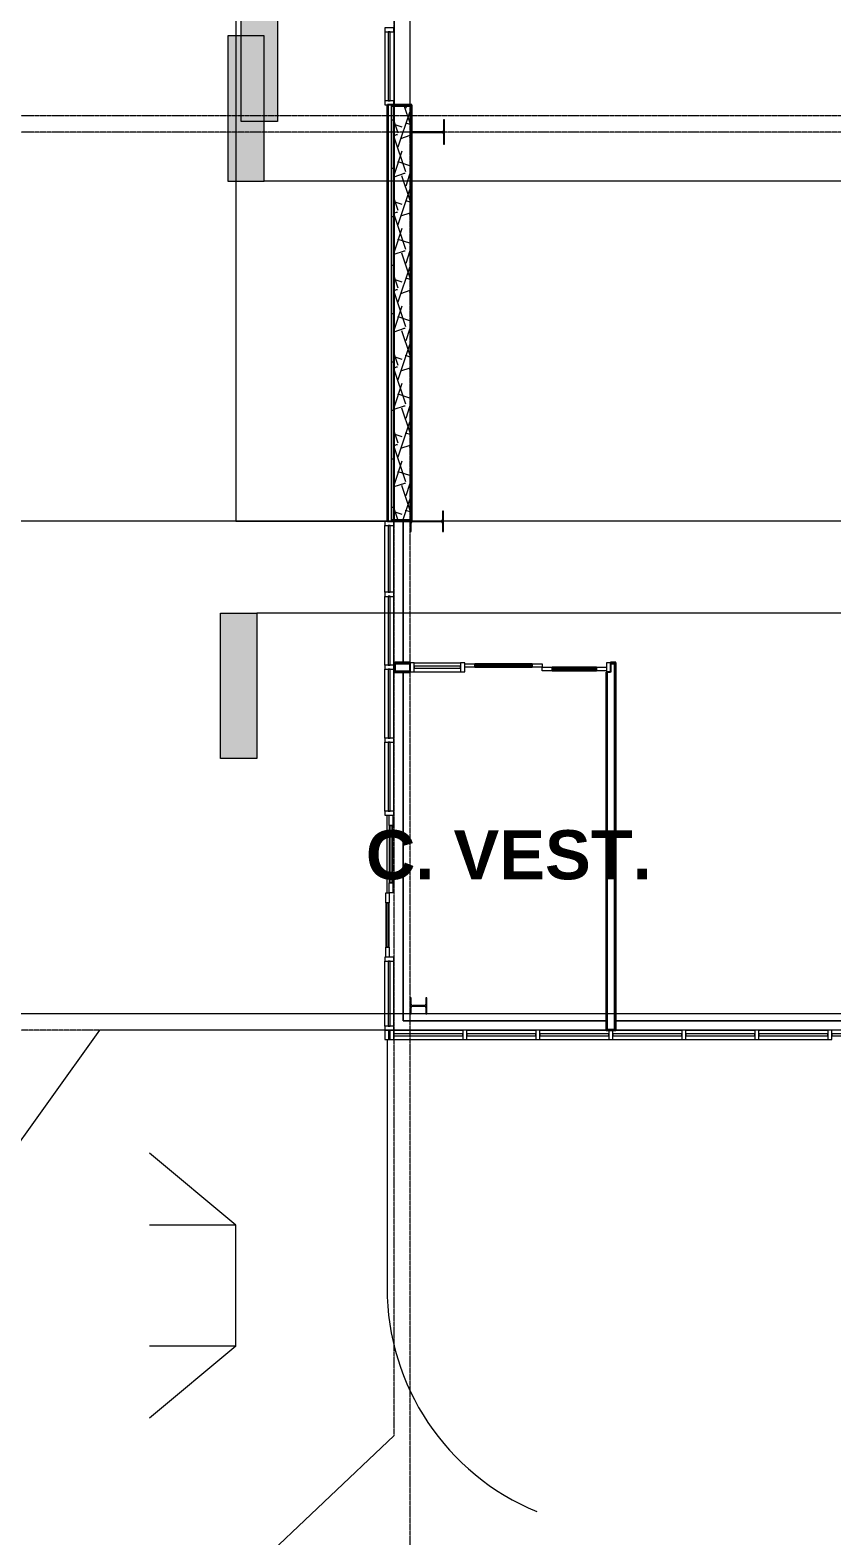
# Model space of a CAD drawing. Header units: inches. Extents: x 25557 to 33164, y -23509 to -20035.
# Drawn here: x 27814 to 28211, y -23046 to -22299 of the extents above; entities that cross this region are included whole.
import ezdxf

# ---------------------------------------------------------------- set-up
doc = ezdxf.new("R2010")
doc.units = ezdxf.units.IN
doc.header["$MEASUREMENT"] = 0
doc.linetypes.add('Grid Line 1_2_', pattern=[0.875, 0.5, -0.125, 0.125, -0.125])
for name, color, linetype, lineweight in [('A-DOOR', 31, 'Continuous', 9), ('A-FLOR', 192, 'Continuous', 9), ('A-GLAZ-CURT', 52, 'Continuous', 9), ('A-GLAZ-CWMG', 51, 'Continuous', 9), ('A-WALL', 113, 'Continuous', 25), ('A-WALL-PATT', 111, 'Continuous', 25), ('Conc', 7, 'Continuous', 9), ('EOP-PR', 4, 'Continuous', 9), ('G-ANNO-SYMB', 111, 'Continuous', 9), ('I-WALL', 2, 'Continuous', 9), ('L-SITE-WALL', 31, 'Continuous', 9), ('M-AREA-IDEN', 171, 'Continuous', 9), ('S-BEAM', 12, 'Continuous', 9), ('S-COLS', 52, 'Continuous', 9), ('S-GRID', 1, 'Continuous', 9)]:
    doc.layers.add(name, color=color, linetype=linetype, lineweight=lineweight)
doc.styles.add('Arial_B', font='arialbd.ttf', dxfattribs={"height": 24.354149})
pattern_1 = [(0, (5932.319, 0), (61.44, 15.36), [2.534, -43.546, 2.534, -43.546, -245.76]), (0, (5932.319, 0), (61.44, 15.36), [-92.16, 2.534, -89.626, 2.534, -43.546, -107.52]), (0, (5932.319, 0), (61.44, 15.36), [-230.4, 2.534, -28.186, 2.534, -74.266]), (120, (5955.359, 7.68), (-44.02215, 45.528601), [2.534, -43.546, 2.534, -43.546, -245.76]), (120, (5955.359, 7.68), (-44.02215, 45.528601), [-92.16, 2.534, -89.626, 2.534, -43.546, -107.52]), (120, (5955.359, 7.68), (-44.02215, 45.528601), [-230.4, 2.534, -28.186, 2.534, -74.266]), (240, (5963.039, 38.4), (-17.41785, -60.888601), [2.534, -43.546, 2.534, -43.546, -245.76]), (240, (5963.039, 38.4), (-17.41785, -60.888601), [-92.16, 2.534, -89.626, 2.534, -43.546, -107.52]), (240, (5963.039, 38.4), (-17.41785, -60.888601), [-230.4, 2.534, -28.186, 2.534, -74.266])]

# ---------------------------------------------------------------- blocks, each defined once
blk = doc.blocks.new('Struct_Xcel_Sports Complex_rvt-2-Overall Floor Plan')
at = {"layer": 'A-FLOR', "color": 7}
for p, q in [((22066.14, -22613.05), (22066.14, -22542.93)), ((22066.14, -22790.8), (22066.14, -22617.8)), ((22166.77, -22790.8), (22066.14, -22790.8)), ((22314.02, -22790.8), (22171.52, -22790.8))]:
    blk.add_line(p, q, dxfattribs=at)
at = {"layer": 'L-SITE-WALL', "color": 7}
for p, q in [((22058.14, -22543.18), (22058.14, -22336.55)), ((22066.14, -22542.93), (22066.14, -22613.05)), ((22066.14, -22617.8), (22066.14, -22790.8)), ((22058.14, -22727.24), (22058.14, -22688.8)), ((22066.14, -22790.8), (22166.77, -22790.8)), ((22171.52, -22790.8), (22314.02, -22790.8))]:
    blk.add_line(p, q, dxfattribs=at)
blk = doc.blocks.new('Girt_C - 8_D-1278968-Overall Floor Plan')
at = {"layer": 'S-BEAM'}
for p, q in [((22061.64, -21725.27), (22061.64, -22336.55)), ((22061.73, -21725.27), (22061.83, -21725.27)), ((22061.83, -21725.27), (22069.45, -21725.27)), ((22069.45, -21725.27), (22069.55, -21725.27)), ((22069.64, -21862.55), (22069.64, -21725.27)), ((22069.64, -22103.8), (22069.64, -21872.55)), ((22069.64, -22336.55), (22069.64, -22113.8))]:
    blk.add_line(p, q, dxfattribs=at)
blk = doc.blocks.new('W-Wide Flange-Column - B4_C-1278934-Overall Floor Plan')
at = {"layer": 'S-COLS'}
h = blk.add_hatch(dxfattribs=at)
h.set_pattern_fill('FP_17', color=256, style=0, pattern_type=2)
h.set_pattern_definition([(135, (-16850.983, -22073.765), (-19.00703, -19.00703), []), (135, (-16879.783, -22073.765), (-19.00703, -19.00703), [])])
h.paths.add_polyline_path([(4, 3.69), (4, 4.13), (-4, 4.13), (-4, 3.69), (-0.84, 3.69), (-0.35, 3.49), (-0.14, 3), (-0.14, -3), (-0.35, -3.49), (-0.84, -3.69), (-4, -3.69), (-4, -4.12), (4, -4.12), (4, -3.69), (0.84, -3.69), (0.35, -3.49), (0.14, -3), (0.14, 3), (0.35, 3.49), (0.84, 3.69)], flags=0)
at = {"layer": 'S-COLS', "lineweight": 15}
for p, q in [((4, 4.13), (-4, 4.13)), ((-4, 4.13), (-4, 3.69)), ((-4, 3.69), (-0.84, 3.69)), ((-0.14, 3), (-0.14, -3)), ((0.14, -3), (0.14, 3)), ((0.84, 3.69), (4, 3.69)), ((4, 3.69), (4, 4.13)), ((-0.84, -3.69), (-4, -3.69)), ((-4, -3.69), (-4, -4.12)), ((-4, -4.12), (4, -4.12)), ((4, -3.69), (0.84, -3.69)), ((4, -4.12), (4, -3.69))]:
    blk.add_line(p, q, dxfattribs=at)
for centre, start, end in [((-0.84, 3), 0, 90), ((0.84, 3), 90, 180), ((-0.84, -3), 270, 0), ((0.84, -3), 180, 270)]:
    blk.add_arc(centre, 0.691, start, end, dxfattribs=at)
blk = doc.blocks.new('W-Wide Flange-Column - B4_F-1278967-Overall Floor Plan')
at = {"layer": 'S-COLS'}
h = blk.add_hatch(dxfattribs=at)
h.set_pattern_fill('FP_19', color=256, style=0, pattern_type=2)
h.set_pattern_definition([(135, (-16610.733, -22077.89), (-19.00703, -19.00703), []), (135, (-16639.533, -22077.89), (-19.00703, -19.00703), [])])
h.paths.add_polyline_path([(5, 7.82), (5, 8.25), (-5, 8.25), (-5, 7.82), (-0.84, 7.82), (-0.35, 7.61), (-0.14, 7.12), (-0.14, -7.12), (-0.35, -7.61), (-0.84, -7.82), (-5, -7.82), (-5, -8.25), (5, -8.25), (5, -7.82), (0.84, -7.82), (0.35, -7.61), (0.14, -7.12), (0.14, 7.12), (0.35, 7.61), (0.84, 7.82)], flags=0)
at = {"layer": 'S-COLS', "lineweight": 15}
for p, q in [((5, 8.25), (-5, 8.25)), ((-5, 8.25), (-5, 7.82)), ((-5, 7.82), (-0.84, 7.82)), ((0.84, 7.82), (5, 7.82)), ((5, 7.82), (5, 8.25)), ((-0.14, 7.12), (-0.14, -7.12)), ((0.14, -7.12), (0.14, 7.12)), ((-0.84, -7.82), (-5, -7.82)), ((-5, -7.82), (-5, -8.25)), ((-5, -8.25), (5, -8.25)), ((5, -7.82), (0.84, -7.82)), ((5, -8.25), (5, -7.82))]:
    blk.add_line(p, q, dxfattribs=at)
for centre, start, end in [((-0.84, 7.12), 0, 90), ((0.84, 7.12), 90, 180), ((-0.84, -7.12), 270, 0), ((0.84, -7.12), 180, 270)]:
    blk.add_arc(centre, 0.691, start, end, dxfattribs=at)
blk = doc.blocks.new('Rectangular Mullion - Exterior 2_ x 4_5_-1142339-Overall Floor Plan')
at = {"layer": 'A-GLAZ-CWMG', "lineweight": 13}
for p, q in [((-2, 3), (0, 3)), ((-2, -1.5), (-2, 3)), ((0, 3), (0, -1.5)), ((0, -1.5), (-2, -1.5))]:
    blk.add_line(p, q, dxfattribs=at)
blk = doc.blocks.new('Rectangular Mullion - Exterior 2_ x 4_5_-1146635-Overall Floor Plan')
at = {"layer": 'A-GLAZ-CWMG', "lineweight": 13}
for p, q in [((0, 3), (-2, 3)), ((-2, 3), (-2, -1.5)), ((0, -1.5), (0, 3)), ((-2, -1.5), (0, -1.5))]:
    blk.add_line(p, q, dxfattribs=at)
blk = doc.blocks.new('System Panel - Glazed-frosted-1142378-Overall Floor Plan')
at = {"layer": 'A-GLAZ-CURT'}
for p, q in [((16.53125, -0.25), (-16.53125, -0.25)), ((-16.53125, -0.25), (-16.53125, -1.25)), ((-16.53125, -1.25), (16.53125, -1.25)), ((16.53125, -1.25), (16.53125, -0.25))]:
    blk.add_line(p, q, dxfattribs=at)
blk = doc.blocks.new('Rectangular Mullion - Exterior 2_ x 4_5_-1142379-Overall Floor Plan')
at = {"layer": 'A-GLAZ-CWMG', "lineweight": 13}
for p, q in [((-2, 3), (0, 3)), ((-2, -1.5), (-2, 3)), ((0, 3), (0, -1.5)), ((0, -1.5), (-2, -1.5))]:
    blk.add_line(p, q, dxfattribs=at)
blk = doc.blocks.new('System Panel - Glazed-frosted-1142383-Overall Floor Plan')
at = {"layer": 'A-GLAZ-CURT'}
for p, q in [((17.09375, -0.25), (-17.09375, -0.25)), ((-17.09375, -0.25), (-17.09375, -1.25)), ((-17.09375, -1.25), (17.09375, -1.25)), ((17.09375, -1.25), (17.09375, -0.25))]:
    blk.add_line(p, q, dxfattribs=at)
blk = doc.blocks.new('Rectangular Mullion - Exterior 2_ x 4_5_-769211-Overall Floor Plan')
at = {"layer": 'A-GLAZ-CWMG'}
for p, q in [((26281.52, -22759.18), (26281.52, -22724.99)), ((26286.02, -22759.18), (26286.02, -22724.99))]:
    blk.add_line(p, q, dxfattribs=at)
blk = doc.blocks.new('Rectangular Mullion - Exterior 2_ x 4_5_-827464-Overall Floor Plan')
at = {"layer": 'A-GLAZ-CWMG', "lineweight": 13}
for p, q in [((-1, 3), (1, 3)), ((-1, -1.5), (-1, 3)), ((1, 3), (1, -1.5)), ((1, -1.5), (-1, -1.5))]:
    blk.add_line(p, q, dxfattribs=at)
blk = doc.blocks.new('Rectangular Mullion - Exterior 2_ x 4_5_-V15-Overall Floor Plan')
at = {"layer": 'A-GLAZ-CWMG'}
for p, q in [((22206.33, -22795.43), (22240.52, -22795.43)), ((22206.33, -22799.93), (22240.52, -22799.93))]:
    blk.add_line(p, q, dxfattribs=at)
blk = doc.blocks.new('Rectangular Mullion - Exterior 2_ x 4_5_-1115231-Overall Floor Plan')
at = {"layer": 'A-GLAZ-CWMG', "lineweight": 13}
for p, q in [((-1, 3), (1, 3)), ((-1, -1.5), (-1, 3)), ((1, 3), (1, -1.5)), ((1, -1.5), (-1, -1.5))]:
    blk.add_line(p, q, dxfattribs=at)
blk = doc.blocks.new('Rectangular Mullion - Exterior 2_ x 4_5_-V16-Overall Floor Plan')
at = {"layer": 'A-GLAZ-CWMG'}
for p, q in [((22170.14, -22799.93), (22204.33, -22799.93)), ((22171.52, -22795.43), (22204.33, -22795.43))]:
    blk.add_line(p, q, dxfattribs=at)
blk = doc.blocks.new('System Panel - Exterior Glazing-827433-Overall Floor Plan')
at = {"layer": 'A-GLAZ-CURT'}
for p, q in [((17.09375, -0.25), (-17.09375, -0.25)), ((-17.09375, -0.25), (-17.09375, -1.25)), ((-17.09375, -1.25), (-17.09375, -0.25)), ((17.09375, -0.25), (-17.09375, -0.25)), ((-17.09375, -1.25), (17.09375, -1.25)), ((-17.09375, -1.25), (17.09375, -1.25)), ((17.09375, -1.25), (17.09375, -0.25)), ((17.09375, -0.25), (17.09375, -1.25))]:
    blk.add_line(p, q, dxfattribs=at)
blk = doc.blocks.new('Rectangular Mullion - Exterior 2_ x 4_5_-769200-Overall Floor Plan')
at = {"layer": 'A-GLAZ-CWMG'}
for p, q in [((24100.14, -22795.43), (24132.95, -22795.43)), ((24100.14, -22799.93), (24134.33, -22799.93))]:
    blk.add_line(p, q, dxfattribs=at)
blk = doc.blocks.new('System Panel - Exterior Glazing-1142345-Overall Floor Plan')
at = {"layer": 'A-GLAZ-CURT'}
for p, q in [((16.53125, 1.25), (-16.53125, 1.25)), ((-16.53125, 1.25), (-16.53125, 0.25)), ((-16.53125, 0.25), (-16.53125, 1.25)), ((16.53125, 1.25), (-16.53125, 1.25)), ((-16.53125, 0.25), (16.53125, 0.25)), ((-16.53125, 0.25), (16.53125, 0.25)), ((16.53125, 0.25), (16.53125, 1.25)), ((16.53125, 1.25), (16.53125, 0.25))]:
    blk.add_line(p, q, dxfattribs=at)
blk = doc.blocks.new('Rectangular Mullion - Exterior 2_ x 4_5_-1135311-Overall Floor Plan')
at = {"layer": 'A-GLAZ-CWMG'}
for p, q in [((26123.39, -22752.24), (26123.39, -22785.3)), ((26127.89, -22752.24), (26127.89, -22785.3))]:
    blk.add_line(p, q, dxfattribs=at)
blk = doc.blocks.new('Rectangular Mullion - Exterior 2_ x 4_5_-1142387-Overall Floor Plan')
at = {"layer": 'A-GLAZ-CWMG', "lineweight": 13}
for p, q in [((-2, 1.5), (0, 1.5)), ((-2, -3), (-2, 1.5)), ((0, 1.5), (0, -3)), ((0, -3), (-2, -3))]:
    blk.add_line(p, q, dxfattribs=at)
blk = doc.blocks.new('Rectangular Mullion - Exterior 2_ x 4_5_-1142372-Overall Floor Plan')
at = {"layer": 'A-GLAZ-CWMG', "lineweight": 13}
for p, q in [((0, 1.5), (-2, 1.5)), ((-2, 1.5), (-2, -3)), ((0, -3), (0, 1.5)), ((-2, -3), (0, -3))]:
    blk.add_line(p, q, dxfattribs=at)
blk = doc.blocks.new('System Panel - Exterior Glazing-827454-Overall Floor Plan')
at = {"layer": 'A-GLAZ-CURT'}
for p, q in [((17.09375, 1.25), (-17.09375, 1.25)), ((-17.09375, 1.25), (-17.09375, 0.25)), ((-17.09375, 0.25), (-17.09375, 1.25)), ((17.09375, 1.25), (-17.09375, 1.25)), ((-17.09375, 0.25), (17.09375, 0.25)), ((-17.09375, 0.25), (17.09375, 0.25)), ((17.09375, 0.25), (17.09375, 1.25)), ((17.09375, 1.25), (17.09375, 0.25))]:
    blk.add_line(p, q, dxfattribs=at)
blk = doc.blocks.new('Rectangular Mullion - Exterior 2_ x 4_5_-V35-Overall Floor Plan')
at = {"layer": 'A-GLAZ-CWMG'}
for p, q in [((22057.02, -22614.43), (22057.02, -22580.24)), ((22061.52, -22613.05), (22061.52, -22580.24))]:
    blk.add_line(p, q, dxfattribs=at)
blk = doc.blocks.new('Rectangular Mullion - Exterior 2_ x 4_5_-827470-Overall Floor Plan')
at = {"layer": 'A-GLAZ-CWMG', "lineweight": 13}
for p, q in [((-1, 1.5), (1, 1.5)), ((-1, -3), (-1, 1.5)), ((1, 1.5), (1, -3)), ((1, -3), (-1, -3))]:
    blk.add_line(p, q, dxfattribs=at)
blk = doc.blocks.new('Rectangular Mullion - Exterior 2_ x 4_5_-1135280-Overall Floor Plan')
at = {"layer": 'A-GLAZ-CWMG'}
for p, q in [((26160.83, -22799.93), (26126.64, -22799.93)), ((26160.83, -22795.43), (26128.02, -22795.43))]:
    blk.add_line(p, q, dxfattribs=at)
blk = doc.blocks.new('Rectangular Mullion - Exterior 2_ x 4_5_-1142343-Overall Floor Plan')
at = {"layer": 'A-GLAZ-CWMG', "lineweight": 13}
for p, q in [((-1, 1.5), (1, 1.5)), ((-1, -3), (-1, 1.5)), ((1, 1.5), (1, -3)), ((1, -3), (-1, -3))]:
    blk.add_line(p, q, dxfattribs=at)
blk = doc.blocks.new('Rectangular Mullion - Exterior 2_ x 4_5_-1135330-Overall Floor Plan')
at = {"layer": 'A-GLAZ-CWMG'}
for p, q in [((22057.02, -22686.8), (22057.02, -22652.62)), ((22061.52, -22686.8), (22061.52, -22652.62))]:
    blk.add_line(p, q, dxfattribs=at)
blk = doc.blocks.new('Sliding Door - one-1327198-Overall Floor Plan')
at = {"layer": 'A-DOOR'}
for p, q in [((-35.19, 2.5), (-30.19, 2.5)), ((-30.19, 0.75), (-35.19, 0.75)), ((-30.19, 2.5), (-30.19, 0.75)), ((-1.75, 2.5), (-30.19, 2.5)), ((-30.19, 1.25), (-30.19, 2)), ((-30.19, 2), (-1.75, 2)), ((-1.75, 1.25), (-30.19, 1.25)), ((-30.19, 0.75), (-1.75, 0.75)), ((-1.75, 2.5), (3.25, 2.5)), ((-1.75, 0.75), (-1.75, 2.5)), ((-1.75, 2), (-1.75, 1.25)), ((3.25, 0.75), (-1.75, 0.75)), ((3.25, 2.5), (3.25, 0.75)), ((3.25, -1), (3.25, 0.75)), ((3.25, 0.75), (8.25, 0.75)), ((8.25, 0.75), (8.25, -1)), ((30.19, 0.75), (8.25, 0.75)), ((8.25, -0.5), (8.25, 0.25)), ((8.25, 0.25), (30.19, 0.25)), ((30.19, -1), (30.19, 0.75)), ((30.19, 0.75), (35.19, 0.75)), ((30.19, 0.25), (30.19, -0.5)), ((8.25, -1), (3.25, -1)), ((30.19, -0.5), (8.25, -0.5)), ((8.25, -1), (30.19, -1)), ((35.19, -1), (30.19, -1))]:
    blk.add_line(p, q, dxfattribs=at)
blk = doc.blocks.new('System Panel - Exterior Glazing-1142391-Overall Floor Plan')
at = {"layer": 'A-GLAZ-CURT'}
for p, q in [((16.13, 1.25), (-16.13, 1.25)), ((-16.13, 1.25), (-16.13, 0.25)), ((-16.13, 0.25), (-16.13, 1.25)), ((16.13, 1.25), (-16.13, 1.25)), ((-16.13, 0.25), (16.13, 0.25)), ((-16.13, 0.25), (16.13, 0.25)), ((16.13, 0.25), (16.13, 1.25)), ((16.13, 1.25), (16.13, 0.25))]:
    blk.add_line(p, q, dxfattribs=at)
blk = doc.blocks.new('Rectangular Mullion - Exterior 2_ x 4_5_-1135332-Overall Floor Plan')
at = {"layer": 'A-GLAZ-CWMG'}
for p, q in [((22057.02, -22793.43), (22057.02, -22761.18)), ((22061.52, -22793.43), (22061.52, -22761.18))]:
    blk.add_line(p, q, dxfattribs=at)
blk = doc.blocks.new('Rectangular Mullion - Exterior 2_ x 4_5_-1146372-Overall Floor Plan')
at = {"layer": 'A-GLAZ-CWMG'}
blk.add_line((22059.02, -22799.93), (22059.58, -22799.93), dxfattribs=at)
blk = doc.blocks.new('Rectangular Mullion - Exterior 2_ x 4_5_-V68-Overall Floor Plan')
at = {"layer": 'A-GLAZ-CWMG'}
for p, q in [((22057.02, -22300.37), (22057.02, -22334.55)), ((22061.52, -22300.37), (22061.52, -22334.55))]:
    blk.add_line(p, q, dxfattribs=at)
blk = doc.blocks.new('Sliding Door - one-1327540-Overall Floor Plan')
at = {"layer": 'A-DOOR'}
for p, q in [((-35.19, 2.5), (-30.19, 2.5)), ((-30.19, 0.75), (-35.19, 0.75)), ((-30.19, 2.5), (-30.19, 0.75)), ((-1.75, 2.5), (-30.19, 2.5)), ((-30.19, 1.25), (-30.19, 2)), ((-30.19, 2), (-1.75, 2)), ((-1.75, 1.25), (-30.19, 1.25)), ((-30.19, 0.75), (-1.75, 0.75)), ((-1.75, 2.5), (3.25, 2.5)), ((-1.75, 0.75), (-1.75, 2.5)), ((-1.75, 2), (-1.75, 1.25)), ((3.25, 0.75), (-1.75, 0.75)), ((3.25, 2.5), (3.25, 0.75)), ((3.25, -1), (3.25, 0.75)), ((3.25, 0.75), (8.25, 0.75)), ((8.25, 0.75), (8.25, -1)), ((30.19, 0.75), (8.25, 0.75)), ((8.25, -0.5), (8.25, 0.25)), ((8.25, 0.25), (30.19, 0.25)), ((30.19, -1), (30.19, 0.75)), ((30.19, 0.75), (35.19, 0.75)), ((30.19, 0.25), (30.19, -0.5)), ((8.25, -1), (3.25, -1)), ((30.19, -0.5), (8.25, -0.5)), ((8.25, -1), (30.19, -1)), ((35.19, -1), (30.19, -1))]:
    blk.add_line(p, q, dxfattribs=at)
blk = doc.blocks.new('System Panel - Exterior Glazing-1327541-Overall Floor Plan')
at = {"layer": 'A-GLAZ-CURT'}
for p, q in [((11.5, -0.25), (-11.5, -0.25)), ((-11.5, -0.25), (-11.5, -1.25)), ((-11.5, -1.25), (-11.5, -0.25)), ((11.5, -0.25), (-11.5, -0.25)), ((-11.5, -1.25), (11.5, -1.25)), ((-11.5, -1.25), (11.5, -1.25)), ((11.5, -1.25), (11.5, -0.25)), ((11.5, -0.25), (11.5, -1.25))]:
    blk.add_line(p, q, dxfattribs=at)
blk = doc.blocks.new('Rectangular Mullion - Exterior 2_ x 4_5_-1327537-Overall Floor Plan')
at = {"layer": 'A-GLAZ-CWMG'}
for p, q in [((22071.64, -22613.18), (22094.64, -22613.18)), ((22071.64, -22617.68), (22094.64, -22617.68))]:
    blk.add_line(p, q, dxfattribs=at)
blk = doc.blocks.new('Rectangular Mullion - Exterior 2_ x 4_5_-1142494-Overall Floor Plan')
at = {"layer": 'A-GLAZ-CWMG', "lineweight": 13}
for p, q in [((-2, 3), (0, 3)), ((-2, -1.5), (-2, 3)), ((0, 3), (0, -1.5)), ((0, -1.5), (-2, -1.5))]:
    blk.add_line(p, q, dxfattribs=at)
blk = doc.blocks.new('Rectangular Mullion - Exterior 2_ x 4_5_-1327247-Overall Floor Plan')
at = {"layer": 'A-GLAZ-CWMG', "lineweight": 13}
for p, q in [((0, 3), (-2, 3)), ((-2, 3), (-2, -1.5)), ((0, -1.5), (0, 3)), ((-2, -1.5), (0, -1.5))]:
    blk.add_line(p, q, dxfattribs=at)
blk = doc.blocks.new('Section - 3_32_ x 3_8_-18514-Overall Floor Plan')
at = {"layer": 'G-ANNO-SYMB'}
blk.add_hatch(color=256, dxfattribs=at).paths.add_polyline_path([(0, 0.375), (0, 0), (-0.09375, 0), (-0.09375, 0.375)], flags=0)
for p, q in [((0, 0.375), (-0.09375, 0.375)), ((-0.09375, 0.375), (-0.09375, 0)), ((0, 0), (0, 0.375)), ((-0.09375, 0), (0, 0))]:
    blk.add_line(p, q, dxfattribs=at)

msp = doc.modelspace()

# ---------------------------------------------------------------- hatches: boundary and pattern name
at = {"layer": 'A-WALL-PATT', "lineweight": 9}
h = msp.add_hatch(dxfattribs=at)
h.set_pattern_fill('FP_18', color=256, style=0, pattern_type=2)
h.set_pattern_definition([(0, (5932.32, 0), (0, 24), []), (90, (5932.32, 0), (-24, 1e-15), [])])
h.paths.add_polyline_path([(27992.46, -22542.18), (27993.46, -22542.18), (27993.46, -22337.3), (27992.46, -22337.3), (27992.46, -22414.15)], flags=0)
h = msp.add_hatch(dxfattribs=at)
h.set_pattern_fill('FP_16', color=256, style=0, pattern_type=2)
h.set_pattern_definition([(161.57, (5933.279, 0.96), (-7.6802237, -0.0009796), [0, -54.643, 6.067, 0]), (18.43, (5931.359, 0.96), (-7.6802237, 0.0009796), [0, -54.643, 6.067, 0]), (108.43, (5933.279, 0.96), (3.8382953, -19.20136532), [18.211, -42.499]), (71.57, (5931.359, 0.96), (3.8382953, 19.20136532), [18.211, -42.499])])
h.paths.add_polyline_path([(27993.96, -22542.18), (28001.96, -22542.18), (28001.96, -22337.3), (27993.96, -22337.3), (27993.96, -22538.05)], flags=0)
h = msp.add_hatch(dxfattribs=at)
h.set_pattern_fill('FP_15', color=256, style=0, pattern_type=2)
h.set_pattern_definition(pattern_1)
h.paths.add_polyline_path([(28099.71, -22795.43), (28103.83, -22795.43), (28103.83, -22613.68), (28103.21, -22613.68), (28103.21, -22794.8), (28099.71, -22794.8)], flags=0)
h = msp.add_hatch(dxfattribs=at)
h.set_pattern_fill('FP_15', color=256, style=0, pattern_type=2)
h.set_pattern_definition(pattern_1)
h.paths.add_polyline_path([(28099.08, -22795.43), (28099.71, -22795.43), (28099.71, -22617.8), (28099.08, -22617.8), (28099.08, -22724.02)], flags=0)
at = {"layer": 'S-COLS'}
h = msp.add_hatch(dxfattribs=at)
h.set_pattern_fill('FP_13', color=256, style=0, pattern_type=2)
h.set_pattern_definition([(45, (5932.32, 0), (-19.00703, 19.00703), []), (45, (5932.32, 28.8), (-19.00703, 19.00703), [])])
h.paths.add_polyline_path([(28018.96, -22356.05), (28018.96, -22344.05), (28018.53, -22344.05), (28018.53, -22349.22), (28018.32, -22349.71), (28017.83, -22349.91), (28003.08, -22349.91), (28002.6, -22349.71), (28002.39, -22349.22), (28002.39, -22344.05), (28001.96, -22344.05), (28001.96, -22356.05), (28002.39, -22356.05), (28002.39, -22350.89), (28002.6, -22350.4), (28003.08, -22350.2), (28017.83, -22350.2), (28018.32, -22350.4), (28018.53, -22350.89), (28018.53, -22356.05)], flags=0)

# ---------------------------------------------------------------- linework, layer by layer
at = {"layer": 'A-WALL', "lineweight": 9}
for p, q in [((27990.96, -22336.55), (27990.96, -22542.93)), ((27992.46, -22336.55), (27992.46, -22542.93)), ((28001.96, -22337.3), (27992.46, -22337.3)), ((27993.46, -22337.3), (27993.46, -22542.18)), ((27993.96, -22337.3), (27993.96, -22542.18)), ((28001.96, -22337.3), (28001.96, -22538.05)), ((27992.46, -22542.18), (28001.96, -22542.18)), ((27994.46, -22613.68), (27994.46, -22617.18)), ((27994.46, -22613.68), (28001.96, -22613.68)), ((28101.33, -22613.68), (28103.21, -22613.68)), ((28103.21, -22794.8), (28103.21, -22613.68)), ((27994.46, -22617.18), (28001.96, -22617.18)), ((28099.71, -22794.8), (28099.71, -22617.8)), ((28099.71, -22794.8), (28103.21, -22794.8))]:
    msp.add_line(p, q, dxfattribs=at)
at = {"layer": 'Conc'}
for p, q in [((27915.55, -21722.93), (27915.55, -22542.93)), ((27915.55, -22542.93), (27990.46, -22542.93)), ((27990.46, -22799.93), (27990.46, -22923.09))]:
    msp.add_line(p, q, dxfattribs=at)
msp.add_arc((28110.46, -22923.09), 120, 180, 247.57114, dxfattribs=at)
at = {"layer": 'EOP-PR'}
for p, q in [((27915.55, -22892.07), (27872.71, -22856.37)), ((27915.55, -22892.07), (27872.71, -22892.07)), ((27915.55, -22952.07), (27915.55, -22892.07)), ((27915.55, -22952.07), (27872.71, -22987.77)), ((27915.55, -22952.07), (27872.71, -22952.07))]:
    msp.add_line(p, q, dxfattribs=at)
at = {"layer": 'G-ANNO-SYMB'}
for p, q in [((32245.84, -22374.36), (27929.61, -22374.36)), ((32242.21, -22588.63), (27925.98, -22588.63))]:
    msp.add_line(p, q, dxfattribs=at)
at = {"layer": 'I-WALL', "lineweight": 25}
for p, q in [((28001.96, -22613.05), (27993.83, -22613.05)), ((27993.83, -22613.05), (27993.83, -22617.8)), ((28001.96, -22617.8), (28001.96, -22613.05)), ((28103.83, -22613.05), (28101.33, -22613.05)), ((28101.33, -22613.05), (28101.33, -22617.8)), ((28103.83, -22795.43), (28103.83, -22613.05)), ((27993.83, -22617.8), (28001.96, -22617.8)), ((28099.08, -22617.8), (28099.08, -22795.43)), ((28101.33, -22617.8), (28099.08, -22617.8)), ((28099.08, -22795.43), (28103.83, -22795.43))]:
    msp.add_line(p, q, dxfattribs=at)
at = {"layer": 'L-SITE-WALL', "lineweight": 25}
for p, q in [((28002.71, -22336.55), (27990.65, -22336.55)), ((27990.65, -22336.55), (27990.65, -22542.93)), ((28002.71, -22542.75), (28002.71, -22336.55)), ((27990.65, -22542.93), (28001.96, -22542.93))]:
    msp.add_line(p, q, dxfattribs=at)
at = {"layer": 'S-COLS', "lineweight": 15}
for p, q in [((28002.39, -22344.05), (28001.96, -22344.05)), ((28001.96, -22344.05), (28001.96, -22356.05)), ((28002.39, -22349.22), (28002.39, -22344.05)), ((28018.96, -22344.05), (28018.53, -22344.05)), ((28018.53, -22344.05), (28018.53, -22349.22)), ((28018.96, -22356.05), (28018.96, -22344.05)), ((28002.39, -22356.05), (28002.39, -22350.89)), ((28017.83, -22349.91), (28003.08, -22349.91)), ((28003.08, -22350.2), (28017.83, -22350.2)), ((28018.53, -22350.89), (28018.53, -22356.05)), ((28001.96, -22356.05), (28002.39, -22356.05)), ((28018.53, -22356.05), (28018.96, -22356.05))]:
    msp.add_line(p, q, dxfattribs=at)
for centre, start, end in [((28003.08, -22349.22), 180, 270), ((28003.08, -22350.89), 90, 180), ((28017.83, -22349.22), 270, 0), ((28017.83, -22350.89), 0, 90)]:
    msp.add_arc(centre, 0.691, start, end, dxfattribs=at)
at = {"layer": 'S-GRID', "linetype": 'Grid Line 1_2_'}
for p, q in [((28001.96, -23155.1), (28001.96, -20130.85)), ((27993.96, -22996.34), (27993.96, -20226.85)), ((28697.33, -22342.05), (27499.68, -22342.05)), ((28697.33, -22350.05), (27403.68, -22350.05)), ((32359.66, -22543.05), (27403.68, -22543.05)), ((32651.38, -22543.05), (27722.53, -22543.05)), ((32359.66, -22787.3), (27403.68, -22787.3)), ((32651.38, -22787.3), (27722.53, -22787.3)), ((32263.66, -22795.3), (27499.68, -22795.3)), ((32555.38, -22795.3), (27847.84, -22795.3))]:
    msp.add_line(p, q, dxfattribs=at)
at = {"layer": 'S-GRID'}
for p, q in [((27847.84, -22795.3), (27780.49, -22889.54)), ((27993.96, -22996.34), (27877.15, -23107.1))]:
    msp.add_line(p, q, dxfattribs=at)

# ---------------------------------------------------------------- block references
at = {"lineweight": 5}
msp.add_blockref('Struct_Xcel_Sports Complex_rvt-2-Overall Floor Plan', (5932.32, 0), dxfattribs=at)
at = {"layer": 'A-DOOR'}
msp.add_blockref('Sliding Door - one-1327540-Overall Floor Plan', (28064.15, -22616.18), dxfattribs=at)
at = {"layer": 'A-DOOR', "rotation": 270.0000000000001}
msp.add_blockref('Sliding Door - one-1327198-Overall Floor Plan', (27990.83, -22723.99), dxfattribs=at)
at = {"layer": 'A-GLAZ-CURT'}
for name, p, rotation in [('System Panel - Exterior Glazing-827433-Overall Floor Plan', (27990.83, -22317.46), 89.99999999996285), ('System Panel - Exterior Glazing-1142345-Overall Floor Plan', (27990.83, -22561.71), 270.0000000000001), ('System Panel - Exterior Glazing-827454-Overall Floor Plan', (27990.83, -22597.33), 270.0000000000001), ('System Panel - Exterior Glazing-1327541-Overall Floor Plan', (28015.46, -22616.18), 180), ('System Panel - Exterior Glazing-827454-Overall Floor Plan', (27990.83, -22633.52), 270.0000000000001), ('System Panel - Exterior Glazing-827454-Overall Floor Plan', (27990.83, -22669.71), 270.0000000000001), ('System Panel - Exterior Glazing-1142391-Overall Floor Plan', (27990.83, -22777.3), 270.0000000000001), ('System Panel - Exterior Glazing-827433-Overall Floor Plan', (28010.99, -22798.43), 180), ('System Panel - Exterior Glazing-827433-Overall Floor Plan', (28047.18, -22798.43), 180), ('System Panel - Exterior Glazing-827433-Overall Floor Plan', (28083.37, -22798.43), 180), ('System Panel - Glazed-frosted-1142383-Overall Floor Plan', (28119.55, -22798.43), 180), ('System Panel - Glazed-frosted-1142383-Overall Floor Plan', (28155.74, -22798.43), 180), ('System Panel - Glazed-frosted-1142383-Overall Floor Plan', (28191.93, -22798.43), 180), ('System Panel - Glazed-frosted-1142378-Overall Floor Plan', (28227.55, -22798.43), 180)]:
    msp.add_blockref(name, p, dxfattribs=dict(at, rotation=rotation))
at = {"layer": 'A-GLAZ-CWMG', "extrusion": (0, 0, -1)}
for name, p, rotation in [('Rectangular Mullion - Exterior 2_ x 4_5_-1142339-Overall Floor Plan', (-27990.83, -22298.37), 90.00000000003713), ('Rectangular Mullion - Exterior 2_ x 4_5_-827470-Overall Floor Plan', (-27990.83, -22579.24), 269.9999999999999), ('Rectangular Mullion - Exterior 2_ x 4_5_-1142343-Overall Floor Plan', (-27990.83, -22615.43), 269.9999999999999), ('Rectangular Mullion - Exterior 2_ x 4_5_-1142343-Overall Floor Plan', (-27990.83, -22651.62), 269.9999999999999), ('Rectangular Mullion - Exterior 2_ x 4_5_-1142343-Overall Floor Plan', (-27990.83, -22687.8), 269.9999999999999), ('Rectangular Mullion - Exterior 2_ x 4_5_-1142343-Overall Floor Plan', (-27990.83, -22760.18), 269.9999999999999), ('Rectangular Mullion - Exterior 2_ x 4_5_-1142387-Overall Floor Plan', (-27990.83, -22795.43), 269.9999999999999)]:
    msp.add_blockref(name, p, dxfattribs=dict(at, rotation=rotation))
at = {"layer": 'A-GLAZ-CWMG'}
for name, p in [('Rectangular Mullion - Exterior 2_ x 4_5_-V68-Overall Floor Plan', (5932.32, 0)), ('Rectangular Mullion - Exterior 2_ x 4_5_-V35-Overall Floor Plan', (5932.32, 0)), ('Rectangular Mullion - Exterior 2_ x 4_5_-1327537-Overall Floor Plan', (5932.32, 0)), ('Rectangular Mullion - Exterior 2_ x 4_5_-1327247-Overall Floor Plan', (28101.33, -22616.18)), ('Rectangular Mullion - Exterior 2_ x 4_5_-1135330-Overall Floor Plan', (5932.32, 0)), ('Rectangular Mullion - Exterior 2_ x 4_5_-1135332-Overall Floor Plan', (5932.32, 0)), ('Rectangular Mullion - Exterior 2_ x 4_5_-1146372-Overall Floor Plan', (5932.32, 0)), ('Rectangular Mullion - Exterior 2_ x 4_5_-V15-Overall Floor Plan', (5787.57, 0)), ('Rectangular Mullion - Exterior 2_ x 4_5_-V15-Overall Floor Plan', (5823.76, 0)), ('Rectangular Mullion - Exterior 2_ x 4_5_-769200-Overall Floor Plan', (3966.13, 0)), ('Rectangular Mullion - Exterior 2_ x 4_5_-V16-Overall Floor Plan', (5932.32, 0)), ('Rectangular Mullion - Exterior 2_ x 4_5_-V15-Overall Floor Plan', (5932.32, 0))]:
    msp.add_blockref(name, p, dxfattribs=at)
for name, p, rotation in [('Rectangular Mullion - Exterior 2_ x 4_5_-1146635-Overall Floor Plan', (27990.83, -22336.55), 269.9999999999629), ('Rectangular Mullion - Exterior 2_ x 4_5_-1142372-Overall Floor Plan', (27990.83, -22543.18), 90.00000000000006), ('Rectangular Mullion - Exterior 2_ x 4_5_-1135311-Overall Floor Plan', (54117.22, -45330.48), 180), ('Rectangular Mullion - Exterior 2_ x 4_5_-1135280-Overall Floor Plan', (50789.26, 3510.21), 270), ('Rectangular Mullion - Exterior 2_ x 4_5_-769211-Overall Floor Plan', (50934.01, 3486.09), 270)]:
    msp.add_blockref(name, p, dxfattribs=dict(at, rotation=rotation))
at = {"layer": 'A-GLAZ-CWMG', "extrusion": (0, 0, -1)}
for name, p in [('Rectangular Mullion - Exterior 2_ x 4_5_-1142494-Overall Floor Plan', (-28001.96, -22616.18)), ('Rectangular Mullion - Exterior 2_ x 4_5_-1115231-Overall Floor Plan', (-28027.96, -22616.18)), ('Rectangular Mullion - Exterior 2_ x 4_5_-1142379-Overall Floor Plan', (-27989.33, -22798.43)), ('Rectangular Mullion - Exterior 2_ x 4_5_-1115231-Overall Floor Plan', (-27992.9, -22798.43)), ('Rectangular Mullion - Exterior 2_ x 4_5_-1115231-Overall Floor Plan', (-28029.08, -22798.43)), ('Rectangular Mullion - Exterior 2_ x 4_5_-1115231-Overall Floor Plan', (-28065.27, -22798.43)), ('Rectangular Mullion - Exterior 2_ x 4_5_-1115231-Overall Floor Plan', (-28101.46, -22798.43)), ('Rectangular Mullion - Exterior 2_ x 4_5_-1115231-Overall Floor Plan', (-28137.65, -22798.43)), ('Rectangular Mullion - Exterior 2_ x 4_5_-1115231-Overall Floor Plan', (-28173.83, -22798.43)), ('Rectangular Mullion - Exterior 2_ x 4_5_-827464-Overall Floor Plan', (-28210.02, -22798.43))]:
    msp.add_blockref(name, p, dxfattribs=at)
at = {"layer": 'G-ANNO-SYMB', "extrusion": (0, 0, -1), "xscale": 191.9999999999999, "yscale": 191.9999999999999, "zscale": 191.9999999999999, "rotation": 180}
for p in [(-27936.21, -22272.83), (-27925.98, -22588.63)]:
    msp.add_blockref('Section - 3_32_ x 3_8_-18514-Overall Floor Plan', p, dxfattribs=at)
at = {"layer": 'G-ANNO-SYMB', "xscale": 191.9999999999999, "yscale": 191.9999999999999, "zscale": 191.9999999999999}
msp.add_blockref('Section - 3_32_ x 3_8_-18514-Overall Floor Plan', (27929.61, -22374.36), dxfattribs=at)
at = {"layer": 'S-BEAM'}
msp.add_blockref('Girt_C - 8_D-1278968-Overall Floor Plan', (5932.32, 0), dxfattribs=at)
at = {"layer": 'S-COLS', "rotation": 269.9999999999997}
for name, p in [('W-Wide Flange-Column - B4_F-1278967-Overall Floor Plan', (28010.21, -22543.05)), ('W-Wide Flange-Column - B4_C-1278934-Overall Floor Plan', (28006.08, -22783.3))]:
    msp.add_blockref(name, p, dxfattribs=at)

# ---------------------------------------------------------------- texts
at = {"layer": 'M-AREA-IDEN', "insert": (28050.83, -22696.2), "char_height": 24.354, "width": 164.16, "attachment_point": 2, "line_spacing_factor": 0.938532, "style": 'Arial_B'}
msp.add_mtext('C. VEST.', dxfattribs=at)

doc.saveas('drawing.dxf')
